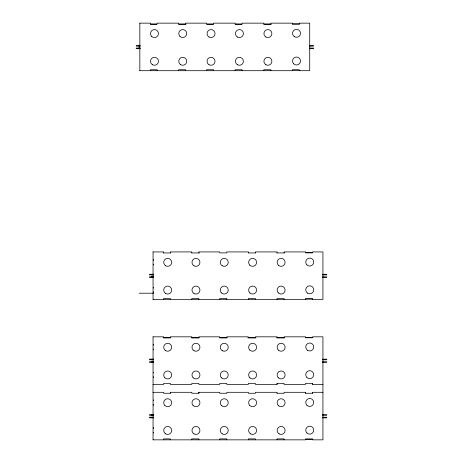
<?xml version="1.0" encoding="UTF-8"?>
<svg xmlns="http://www.w3.org/2000/svg" width="463" height="463" viewBox="0 0 463 463"><rect width="100%" height="100%" fill="white"/><g stroke="black" fill="none" stroke-linecap="round" stroke-linejoin="round"><path stroke-width="0.69" d="M277.048 383.422L277.048 384.377L255.385 384.377L255.391 383.422L248.33 383.422L248.33 384.377L226.818 384.377L226.818 383.422L219.757 383.422L219.757 384.377L198.864 384.377L198.864 383.422L191.809 383.422L191.809 384.377L170.326 384.377L170.326 383.422L163.642 383.422L163.642 384.377L152.993 384.377L152.993 392.3L163.642 392.3L163.642 393.255L170.326 393.255L170.326 392.3L191.809 392.3L191.809 393.255L198.864 393.255L198.864 392.3L219.757 392.3L219.757 393.255L226.818 393.255L226.818 392.3L248.33 392.3L248.33 393.255L255.391 393.255L255.385 392.3L277.048 392.3L277.048 393.255M198.864 393.255L198.864 392.3M152.993 336.827L163.642 336.827L163.642 337.776L170.326 337.776L170.326 336.827L191.809 336.827L191.809 337.776L198.864 337.776L198.864 336.827L219.757 336.827L219.757 337.776L226.818 337.776L226.818 336.827L248.33 336.827L248.33 337.776L255.391 337.776L255.391 336.827L277.048 336.827L277.048 337.776L284.103 337.776L284.103 336.827L305.516 336.827L305.516 337.776L312.571 337.776L312.571 336.827L322.931 336.827L322.931 392.3L312.571 392.3L312.571 393.255L305.511 393.255L305.511 392.3L284.085 392.3L284.103 393.255L277.024 393.255M322.931 384.377L312.571 384.377L312.571 383.422L305.511 383.422L305.511 384.377L284.085 384.377L284.103 383.422L277.024 383.422M312.571 393.255L312.571 392.3M139.78 23.15L150.434 23.15L150.434 24.105L157.113 24.105L157.113 23.15L178.596 23.15L178.596 24.105L185.657 24.105L185.657 23.15L206.55 23.15L206.55 24.105L213.605 24.105L213.605 23.15L235.117 23.15L235.117 24.105L242.178 24.105L242.178 23.15L263.835 23.15L263.835 24.105L270.896 24.105L270.896 23.15L292.303 23.15L292.303 24.105L299.364 24.105L299.364 23.15L309.718 23.15L309.718 70.7L299.364 70.7L299.364 69.745L292.303 69.745L292.303 70.7L139.78 70.7M292.338 23.891L299.972 23.891M150.301 24.163L156.893 24.163M178.568 24.163L186.132 24.163M206.857 24.163L213.455 24.163M235.233 24.163L241.831 24.163M263.719 24.163L271.347 24.163M136.203 45.484L140.196 45.484M309.539 45.501L313.584 45.501M136.203 46.109L140.196 46.109M309.539 46.132L313.584 46.132M136.203 48.054L140.196 48.054M309.539 48.077L313.584 48.077M136.203 48.684L140.196 48.684M309.539 48.708L313.584 48.708M292.327 70.428L299.96 70.428M152.993 251.93L163.642 251.93L163.642 252.885M305.36 252.671L312.826 252.671M163.317 252.943L170.789 252.943M191.589 252.943L199.495 252.943M248.255 252.943L255.721 252.943M276.741 252.943L284.647 252.943M153.265 259.662L153.589 259.662M153.265 260.229L153.589 260.229M153.265 264.263L153.589 264.263M153.265 264.836L153.589 264.836M149.416 274.264L153.577 274.264M322.451 274.281L326.797 274.281M149.416 274.889L153.577 274.889M322.451 274.912L326.797 274.912M149.416 276.833L153.577 276.833M322.451 276.857L326.797 276.857M149.416 277.464L153.577 277.464M322.451 277.487L326.797 277.487M153.265 287.373L153.589 287.373M153.265 287.945L153.589 287.945M153.265 291.979L153.589 291.979M153.265 292.552L153.589 292.552M139.149 293.201L153.6 293.201M305.343 299.208L312.809 299.208M152.993 299.48L305.516 299.48L305.516 298.525L312.571 298.525L312.571 299.48L322.931 299.48L322.931 251.93L312.571 251.93L312.571 252.885L305.516 252.885L305.516 251.93L284.103 251.93L284.103 252.885M305.32 337.568L312.971 337.568M163.15 337.84L170.818 337.84M191.422 337.84L199.414 337.84M219.711 337.84L227.379 337.84M247.676 337.84L256.027 337.84M276.573 337.84L284.606 337.84M153.265 344.553L153.589 344.553M153.265 345.126L153.589 345.126M153.265 349.16L153.589 349.16M153.265 349.733L153.589 349.733M149.416 359.155L153.577 359.155M322.451 359.178L326.797 359.178M149.416 359.786L153.577 359.786M322.451 359.809L326.797 359.809M149.416 361.73L153.577 361.73M322.451 361.753L326.797 361.753M149.416 362.361L153.577 362.361M322.451 362.379L326.797 362.379M153.265 372.269L153.589 372.269M153.265 372.842L153.589 372.842M153.265 376.876L153.589 376.876M153.265 377.443L153.589 377.443M153.265 400.026L153.589 400.026M153.265 400.599L153.589 400.599M153.265 404.633L153.589 404.633M153.265 405.206L153.589 405.206M149.416 414.634L153.577 414.634M322.451 414.651L326.797 414.651M149.416 415.259L153.577 415.259M322.451 415.282L326.797 415.282M149.416 417.204L153.577 417.204M322.451 417.227L326.797 417.227M149.416 417.834L153.577 417.834M322.451 417.858L326.797 417.858M153.265 427.743L153.589 427.743M153.265 428.316L153.589 428.316M153.265 432.349L153.589 432.349M153.265 432.922L153.589 432.922M305.302 439.578L312.953 439.578M152.993 439.85L305.516 439.85L305.516 438.895L312.571 438.895L312.571 439.85L322.931 439.85L322.931 392.3M277.024 383.983L277.03 384.377M312.571 383.422L312.571 384.377M305.516 392.3L305.516 393.255M284.103 299.48L284.103 298.525L277.048 298.525L277.048 299.48M284.103 439.85L284.103 438.895L277.048 438.895L277.048 439.85M277.048 252.885L277.048 251.93L255.391 251.93L255.391 252.885M270.896 70.7L270.896 69.745L263.835 69.745L263.835 70.7M255.391 299.48L255.391 298.525L248.33 298.525L248.33 299.48M255.391 439.85L255.391 438.895L248.33 438.895L248.33 439.85M248.33 252.885L248.33 251.93L226.818 251.93L226.818 252.885L219.757 252.885L219.757 251.93L198.864 251.93L198.864 252.885M242.178 70.7L242.178 69.745L235.117 69.745L235.117 70.7M226.818 299.48L226.818 298.525L219.757 298.525L219.757 299.48M226.818 439.85L226.818 438.895L219.757 438.895L219.757 439.85M213.605 70.7L213.605 69.745L206.55 69.745L206.55 70.7M198.864 299.48L198.864 298.525L191.809 298.525L191.809 299.48M198.864 439.85L198.864 438.895L191.809 438.895L191.809 439.85M191.809 252.885L191.809 251.93L170.326 251.93L170.326 252.885M185.657 70.7L185.657 69.745L178.596 69.745L178.596 70.7M170.326 299.48L170.326 298.525L163.642 298.525L163.642 299.48M170.326 392.3L170.326 393.255M170.326 439.85L170.326 438.895L163.642 438.895L163.642 439.85M157.113 70.7L157.113 69.745L150.434 69.745L150.434 70.7M153.305 276.833L153.305 277.464M153.305 359.155L153.305 359.786M153.305 414.634L153.305 415.259M153.305 417.204L153.305 417.834M153.056 251.93L153.056 299.48M153.056 336.827L153.056 384.377M153.056 392.3L153.056 439.85M153.033 274.264L153.033 274.889M153.033 276.833L153.033 277.464M153.033 359.155L153.033 359.786M153.033 361.73L153.033 362.361M153.033 414.634L153.033 415.259M153.033 417.204L153.033 417.834M151.881 274.264L151.881 274.889M151.881 276.833L151.881 277.464M151.881 359.155L151.881 359.786M151.881 361.73L151.881 362.361M151.881 414.634L151.881 415.259M151.881 417.204L151.881 417.834M151.656 276.833L151.656 277.464M151.656 359.155L151.656 359.786M151.656 414.634L151.656 415.259M151.656 417.204L151.656 417.834M139.843 23.15L139.843 70.7M139.82 45.484L139.82 46.109M139.82 48.054L139.82 48.684M138.668 45.484L138.668 46.109M138.668 48.054L138.668 48.684M138.443 48.054L138.443 48.684M293.704 63.836A3.988 3.988 0 0 0 300.371 62.048A3.988 3.988 0 0 0 295.492 57.169A3.988 3.988 0 0 0 293.704 63.836M151.661 36.392A3.988 3.988 0 0 0 158.334 34.603A3.988 3.988 0 0 0 153.45 29.725A3.988 3.988 0 0 0 151.661 36.392M237.426 64.739A3.988 3.988 0 0 0 243.405 61.29A3.988 3.988 0 0 0 237.426 57.834A3.988 3.988 0 0 0 237.426 64.739M265.912 64.739A3.988 3.988 0 0 0 271.891 61.29A3.988 3.988 0 0 0 265.912 57.834A3.988 3.988 0 0 0 265.912 64.739M294.532 36.756A3.988 3.988 0 0 0 300.51 33.301A3.988 3.988 0 0 0 294.532 29.852A3.988 3.988 0 0 0 294.532 36.756M209.05 37.028A3.988 3.988 0 0 0 215.029 33.573A3.988 3.988 0 0 0 209.05 30.124A3.988 3.988 0 0 0 209.05 37.028M152.489 64.739A3.988 3.988 0 0 0 158.468 61.29A3.988 3.988 0 0 0 152.489 57.834A3.988 3.988 0 0 0 152.489 64.739M209.05 64.739A3.988 3.988 0 0 0 215.029 61.29A3.988 3.988 0 0 0 209.05 57.834A3.988 3.988 0 0 0 209.05 64.739M180.755 64.739A3.988 3.988 0 0 0 186.739 61.29A3.988 3.988 0 0 0 180.755 57.834A3.988 3.988 0 0 0 180.755 64.739M237.426 37.028A3.988 3.988 0 0 0 243.405 33.573A3.988 3.988 0 0 0 237.426 30.124A3.988 3.988 0 0 0 237.426 37.028M265.912 37.028A3.988 3.988 0 0 0 271.891 33.573A3.988 3.988 0 0 0 265.912 30.124A3.988 3.988 0 0 0 265.912 37.028M179.933 36.392A3.988 3.988 0 0 0 186.601 34.603A3.988 3.988 0 0 0 181.716 29.725A3.988 3.988 0 0 0 179.933 36.392M164.874 405.542A3.988 3.988 0 0 0 171.547 403.753A3.988 3.988 0 0 0 166.663 398.875A3.988 3.988 0 0 0 164.874 405.542M250.639 433.889A3.988 3.988 0 0 0 256.618 430.44A3.988 3.988 0 0 0 250.639 426.984A3.988 3.988 0 0 0 250.639 433.889M279.12 433.889A3.988 3.988 0 0 0 285.104 430.44A3.988 3.988 0 0 0 279.12 426.984A3.988 3.988 0 0 0 279.12 433.889M306.917 405.27A3.988 3.988 0 0 0 313.584 403.487A3.988 3.988 0 0 0 308.705 398.602A3.988 3.988 0 0 0 306.917 405.27M221.436 405.542A3.988 3.988 0 0 0 228.103 403.753A3.988 3.988 0 0 0 223.224 398.875A3.988 3.988 0 0 0 221.436 405.542M165.702 433.889A3.988 3.988 0 0 0 171.68 430.44A3.988 3.988 0 0 0 165.702 426.984A3.988 3.988 0 0 0 165.702 433.889M222.263 433.889A3.988 3.988 0 0 0 228.242 430.44A3.988 3.988 0 0 0 222.263 426.984A3.988 3.988 0 0 0 222.263 433.889M193.968 433.889A3.988 3.988 0 0 0 199.947 430.44A3.988 3.988 0 0 0 193.968 426.984A3.988 3.988 0 0 0 193.968 433.889M249.812 405.542A3.988 3.988 0 0 0 256.479 403.753A3.988 3.988 0 0 0 251.6 398.875A3.988 3.988 0 0 0 249.812 405.542M278.298 405.542A3.988 3.988 0 0 0 284.965 403.753A3.988 3.988 0 0 0 280.08 398.875A3.988 3.988 0 0 0 278.298 405.542M193.14 405.542A3.988 3.988 0 0 0 199.813 403.753A3.988 3.988 0 0 0 194.929 398.875A3.988 3.988 0 0 0 193.14 405.542M306.917 432.986A3.988 3.988 0 0 0 313.584 431.198A3.988 3.988 0 0 0 308.705 426.319A3.988 3.988 0 0 0 306.917 432.986M165.702 350.699A3.988 3.988 0 0 0 171.68 347.25A3.988 3.988 0 0 0 165.702 343.795A3.988 3.988 0 0 0 165.702 350.699M249.812 377.785A3.988 3.988 0 0 0 256.479 375.997A3.988 3.988 0 0 0 251.6 371.112A3.988 3.988 0 0 0 249.812 377.785M278.298 377.785A3.988 3.988 0 0 0 284.965 375.997A3.988 3.988 0 0 0 280.08 371.112A3.988 3.988 0 0 0 278.298 377.785M307.739 350.427A3.988 3.988 0 0 0 313.723 346.978A3.988 3.988 0 0 0 307.739 343.523A3.988 3.988 0 0 0 307.739 350.427M222.263 350.699A3.988 3.988 0 0 0 228.242 347.25A3.988 3.988 0 0 0 222.263 343.795A3.988 3.988 0 0 0 222.263 350.699M164.874 377.785A3.988 3.988 0 0 0 171.547 375.997A3.988 3.988 0 0 0 166.663 371.112A3.988 3.988 0 0 0 164.874 377.785M221.436 377.785A3.988 3.988 0 0 0 228.103 375.997A3.988 3.988 0 0 0 223.224 371.112A3.988 3.988 0 0 0 221.436 377.785M193.14 377.785A3.988 3.988 0 0 0 199.813 375.997A3.988 3.988 0 0 0 194.929 371.112A3.988 3.988 0 0 0 193.14 377.785M249.812 350.069A3.988 3.988 0 0 0 256.479 348.28A3.988 3.988 0 0 0 251.6 343.401A3.988 3.988 0 0 0 249.812 350.069M278.298 350.069A3.988 3.988 0 0 0 284.965 348.28A3.988 3.988 0 0 0 280.08 343.401A3.988 3.988 0 0 0 278.298 350.069M193.968 350.699A3.988 3.988 0 0 0 199.947 347.25A3.988 3.988 0 0 0 193.968 343.795A3.988 3.988 0 0 0 193.968 350.699M306.917 377.513A3.988 3.988 0 0 0 313.584 375.725A3.988 3.988 0 0 0 308.705 370.84A3.988 3.988 0 0 0 306.917 377.513M165.702 265.808A3.988 3.988 0 0 0 171.68 262.353A3.988 3.988 0 0 0 165.702 258.904A3.988 3.988 0 0 0 165.702 265.808M249.812 292.888A3.988 3.988 0 0 0 256.479 291.1A3.988 3.988 0 0 0 251.6 286.221A3.988 3.988 0 0 0 249.812 292.888M278.298 292.888A3.988 3.988 0 0 0 284.965 291.1A3.988 3.988 0 0 0 280.08 286.221A3.988 3.988 0 0 0 278.298 292.888M306.917 264.9A3.988 3.988 0 0 0 313.584 263.117A3.988 3.988 0 0 0 308.705 258.232A3.988 3.988 0 0 0 306.917 264.9M222.263 265.808A3.988 3.988 0 0 0 228.242 262.353A3.988 3.988 0 0 0 222.263 258.904A3.988 3.988 0 0 0 222.263 265.808M165.702 293.519A3.988 3.988 0 0 0 171.68 290.07A3.988 3.988 0 0 0 165.702 286.614A3.988 3.988 0 0 0 165.702 293.519M221.436 292.888A3.988 3.988 0 0 0 228.103 291.1A3.988 3.988 0 0 0 223.224 286.221A3.988 3.988 0 0 0 221.436 292.888M193.968 293.519A3.988 3.988 0 0 0 199.947 290.07A3.988 3.988 0 0 0 193.968 286.614A3.988 3.988 0 0 0 193.968 293.519M249.812 265.172A3.988 3.988 0 0 0 256.479 263.389A3.988 3.988 0 0 0 251.6 258.504A3.988 3.988 0 0 0 249.812 265.172M278.298 265.172A3.988 3.988 0 0 0 284.965 263.389A3.988 3.988 0 0 0 280.08 258.504A3.988 3.988 0 0 0 278.298 265.172M193.968 265.808A3.988 3.988 0 0 0 199.947 262.353A3.988 3.988 0 0 0 193.968 258.904A3.988 3.988 0 0 0 193.968 265.808M307.739 293.253A3.988 3.988 0 0 0 313.723 289.797A3.988 3.988 0 0 0 307.739 286.348A3.988 3.988 0 0 0 307.739 293.253"/></g></svg>
